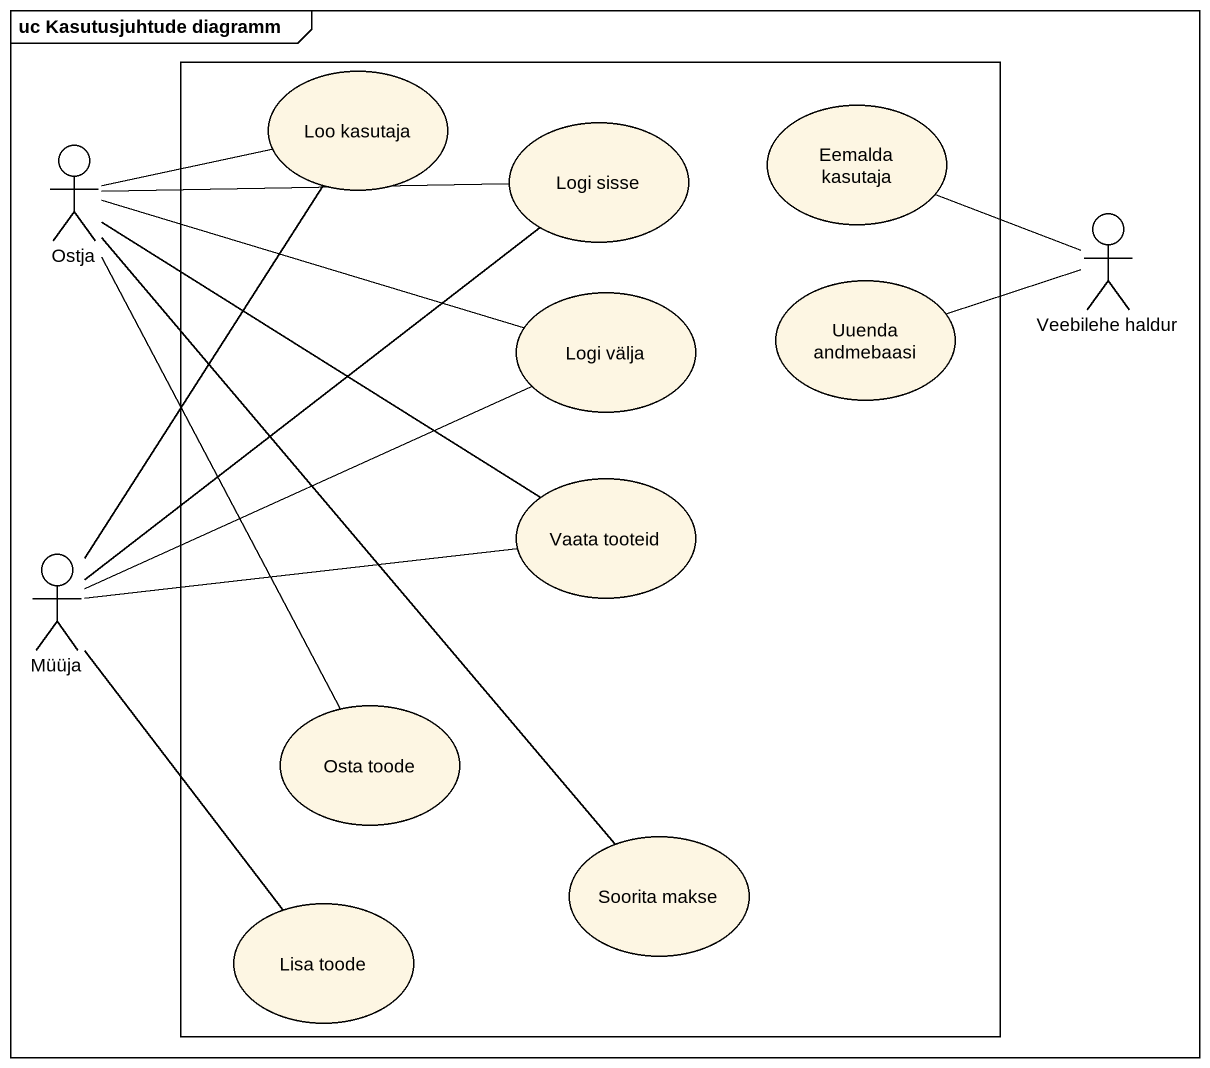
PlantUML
@startuml
mainframe uc Kasutusjuhtude diagramm
rectangle " " as rectangle1 {
  usecase "Loo kasutaja" as Loo_kasutaja
  usecase "Eemalda kasutaja" as Eemalda_kasutaja
  usecase "Logi sisse" as Logi_sisse
  usecase "Logi välja" as Logi_välja
  usecase "Uuenda andmebaasi" as Uuenda_andmebaasi
  usecase "Vaata tooteid" as Vaata_tooteid
  usecase "Osta toode" as Osta_toode
  usecase "Soorita makse" as Soorita_makse
  usecase "Lisa toode" as Lisa_toode
}
actor Ostja
actor "Veebilehe haldur" as Veebilehe_haldur
actor Müüja
Ostja -right- Loo_kasutaja
Ostja -right- Logi_sisse
Ostja -right- Logi_välja
Ostja -right- Vaata_tooteid
Ostja -- Osta_toode
Ostja -- Soorita_makse
Veebilehe_haldur -left- Eemalda_kasutaja
Veebilehe_haldur -left- Uuenda_andmebaasi
Müüja -up- Loo_kasutaja
Müüja -up- Logi_sisse
Müüja -right- Logi_välja
Müüja -right- Vaata_tooteid
Müüja -- Lisa_toode
@enduml
